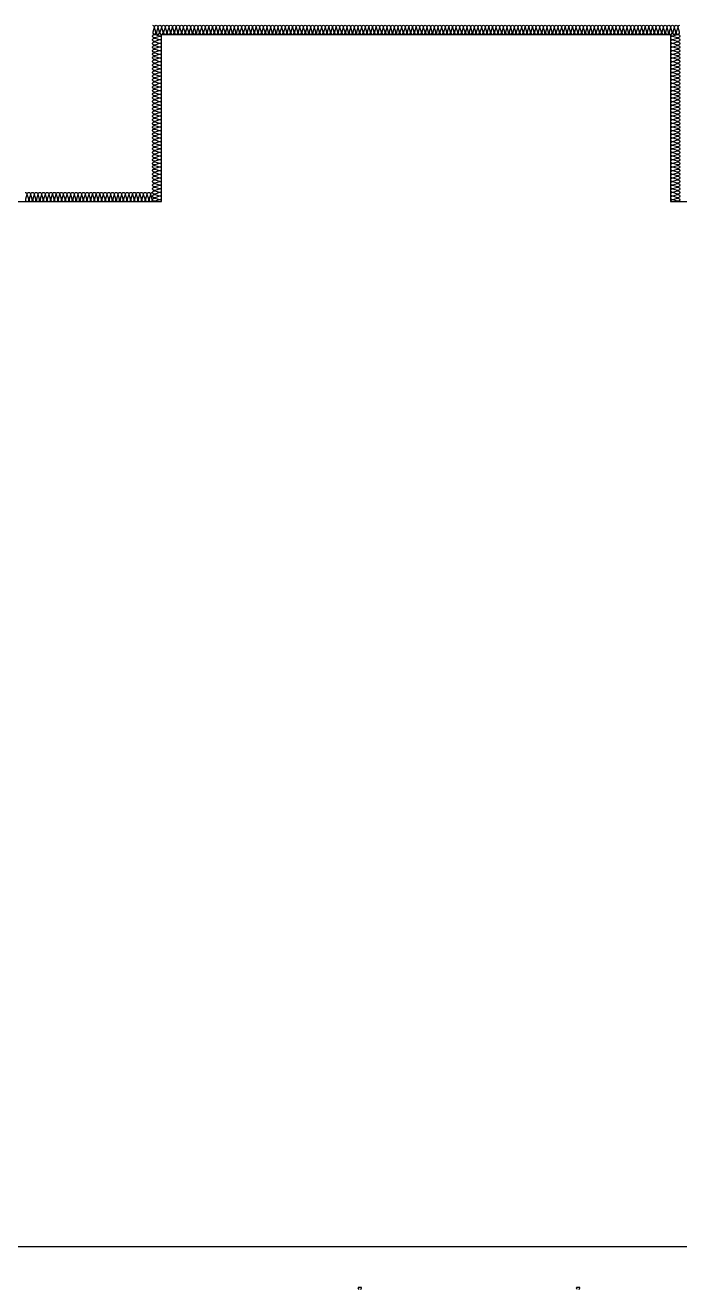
# Model space of a CAD drawing. Header units: millimetres. Extents: x 17311 to 801382, y -242618 to -104888.
# Drawn here: x 298711 to 302311, y -176457 to -169509 of the extents above; entities that cross this region are included whole.
import ezdxf

# ---------------------------------------------------------------- set-up
doc = ezdxf.new("R2010")
doc.units = ezdxf.units.MM
doc.header["$LTSCALE"] = 250
doc.linetypes.add('A2', pattern=[8, 2, -2, 2, -2])
for name, color, linetype in [('A-FIN', 6, 'Continuous'), ('C-1', 252, 'Continuous'), ('ISL', 251, 'Continuous')]:
    doc.layers.add(name, color=color, linetype=linetype)

msp = doc.modelspace()

# ---------------------------------------------------------------- linework, layer by layer
at = {"layer": 'A-FIN'}
msp.add_line((295060.7, -176229.5), (360660.7, -176229.5), dxfattribs=at)
at = {"layer": 'C-1', "linetype": 'A2'}
for p, q in [((300546.9, -176466.7), (300542.6, -176456.9)), ((300559.4, -176454.6), (300544.1, -176454.6)), ((300556.6, -176466.7), (300560.9, -176456.9)), ((301746.9, -176466.7), (301742.6, -176456.9)), ((301759.4, -176454.6), (301744.1, -176454.6)), ((301756.6, -176466.7), (301760.9, -176456.9))]:
    msp.add_line(p, q, dxfattribs=at)
for centre, start, end in [((300544.1, -176456.2), 90, 203.42869), ((300559.4, -176456.2), 336.57131, 90), ((301744.1, -176456.2), 90, 203.42869), ((301759.4, -176456.2), 336.57131, 90)]:
    msp.add_arc(centre, 1.62, start, end, dxfattribs=at)
at = {"layer": 'ISL'}
for points in [[(299410.7, -169509.5, -0.00027), (299410.7, -169509.5, -0.509267), (299419.5, -169521.6), (299411.8, -169547.4, 1.372593), (299429.5, -169547.4), (299421.8, -169521.6, -0.509267), (299430.7, -169509.5, -0.509267), (299439.5, -169521.6), (299431.8, -169547.4, 1.372593), (299449.5, -169547.4), (299441.8, -169521.6, -0.509267), (299450.7, -169509.5, -0.509267), (299459.5, -169521.6), (299451.8, -169547.4, 1.372593), (299469.5, -169547.4), (299461.8, -169521.6, -0.509267), (299470.7, -169509.5, -0.509267), (299479.5, -169521.6), (299471.8, -169547.4, 1.372593), (299489.5, -169547.4), (299481.8, -169521.6, -0.509267), (299490.7, -169509.5, -0.509267), (299499.5, -169521.6), (299491.8, -169547.4, 1.372593), (299509.5, -169547.4), (299501.8, -169521.6, -0.509267), (299510.7, -169509.5, -0.509267), (299519.5, -169521.6), (299511.8, -169547.4, 1.372593), (299529.5, -169547.4), (299521.8, -169521.6, -0.509267), (299530.7, -169509.5, -0.509267), (299539.5, -169521.6), (299531.8, -169547.4, 1.372593), (299549.5, -169547.4), (299541.8, -169521.6, -0.509267), (299550.7, -169509.5, -0.509267), (299559.5, -169521.6), (299551.8, -169547.4, 1.372593), (299569.5, -169547.4), (299561.8, -169521.6, -0.509267), (299570.7, -169509.5, -0.509267), (299579.5, -169521.6), (299571.8, -169547.4, 1.372593), (299589.5, -169547.4), (299581.8, -169521.6, -0.509267), (299590.7, -169509.5, -0.509267), (299599.5, -169521.6), (299591.8, -169547.4, 1.372593), (299609.5, -169547.4), (299601.8, -169521.6, -0.509267), (299610.7, -169509.5, -0.509267), (299619.5, -169521.6), (299611.8, -169547.4, 1.372593), (299629.5, -169547.4), (299621.8, -169521.6, -0.509267), (299630.7, -169509.5, -0.509267), (299639.5, -169521.6), (299631.8, -169547.4, 1.372593), (299649.5, -169547.4), (299641.8, -169521.6, -0.509267), (299650.7, -169509.5, -0.509267), (299659.5, -169521.6), (299651.8, -169547.4, 1.372593), (299669.5, -169547.4), (299661.8, -169521.6, -0.509267), (299670.7, -169509.5, -0.509267), (299679.5, -169521.6), (299671.8, -169547.4, 1.372593), (299689.5, -169547.4), (299681.8, -169521.6, -0.509267), (299690.7, -169509.5, -0.509267), (299699.5, -169521.6), (299691.8, -169547.4, 1.372593), (299709.5, -169547.4), (299701.8, -169521.6, -0.509267), (299710.7, -169509.5, -0.509267), (299719.5, -169521.6), (299711.8, -169547.4, 1.372593), (299729.5, -169547.4), (299721.8, -169521.6, -0.509267), (299730.7, -169509.5, -0.509267), (299739.5, -169521.6), (299731.8, -169547.4, 1.372593), (299749.5, -169547.4), (299741.8, -169521.6, -0.509267), (299750.7, -169509.5, -0.509267), (299759.5, -169521.6), (299751.8, -169547.4, 1.372593), (299769.5, -169547.4), (299761.8, -169521.6, -0.509267), (299770.7, -169509.5, -0.509267), (299779.5, -169521.6), (299771.8, -169547.4, 1.372593), (299789.5, -169547.4), (299781.8, -169521.6, -0.509267), (299790.7, -169509.5, -0.509267), (299799.5, -169521.6), (299791.8, -169547.4, 1.372593), (299809.5, -169547.4), (299801.8, -169521.6, -0.509267), (299810.7, -169509.5, -0.509267), (299819.5, -169521.6), (299811.8, -169547.4, 1.372593), (299829.5, -169547.4), (299821.8, -169521.6, -0.509267), (299830.7, -169509.5, -0.509267), (299839.5, -169521.6), (299831.8, -169547.4, 1.372593), (299849.5, -169547.4), (299841.8, -169521.6, -0.509267), (299850.7, -169509.5, -0.509267), (299859.5, -169521.6), (299851.8, -169547.4, 1.372593), (299869.5, -169547.4), (299861.8, -169521.6, -0.509267), (299870.7, -169509.5, -0.509267), (299879.5, -169521.6), (299871.8, -169547.4, 1.372593), (299889.5, -169547.4), (299881.8, -169521.6, -0.509267), (299890.7, -169509.5, -0.509267), (299899.5, -169521.6), (299891.8, -169547.4, 1.372593), (299909.5, -169547.4), (299901.8, -169521.6, -0.509267), (299910.7, -169509.5, -0.509267), (299919.5, -169521.6), (299911.8, -169547.4, 1.372593), (299929.5, -169547.4), (299921.8, -169521.6, -0.509267), (299930.7, -169509.5, -0.509267), (299939.5, -169521.6), (299931.8, -169547.4, 1.372593), (299949.5, -169547.4), (299941.8, -169521.6, -0.509267), (299950.7, -169509.5, -0.509267), (299959.5, -169521.6), (299951.8, -169547.4, 1.372593), (299969.5, -169547.4), (299961.8, -169521.6, -0.509267), (299970.7, -169509.5, -0.509267), (299979.5, -169521.6), (299971.8, -169547.4, 1.372593), (299989.5, -169547.4), (299981.8, -169521.6, -0.509267), (299990.7, -169509.5, -0.509267), (299999.5, -169521.6), (299991.8, -169547.4, 1.372593), (300009.5, -169547.4), (300001.8, -169521.6, -0.509267), (300010.7, -169509.5, -0.509267), (300019.5, -169521.6), (300011.8, -169547.4, 1.372593), (300029.5, -169547.4), (300021.8, -169521.6, -0.509267), (300030.7, -169509.5, -0.509267), (300039.5, -169521.6), (300031.8, -169547.4, 1.372593), (300049.5, -169547.4), (300041.8, -169521.6, -0.509267), (300050.7, -169509.5, -0.509267), (300059.5, -169521.6), (300051.8, -169547.4, 1.372593), (300069.5, -169547.4), (300061.8, -169521.6, -0.509267), (300070.7, -169509.5, -0.509267), (300079.5, -169521.6), (300071.8, -169547.4, 1.372593), (300089.5, -169547.4), (300081.8, -169521.6, -0.509267), (300090.7, -169509.5, -0.509267), (300099.5, -169521.6), (300091.8, -169547.4, 1.372593), (300109.5, -169547.4), (300101.8, -169521.6, -0.509267), (300110.7, -169509.5, -0.509267), (300119.5, -169521.6), (300111.8, -169547.4, 1.372593), (300129.5, -169547.4), (300121.8, -169521.6, -0.509267), (300130.7, -169509.5, -0.509267), (300139.5, -169521.6), (300131.8, -169547.4, 1.372593), (300149.5, -169547.4), (300141.8, -169521.6, -0.509267), (300150.7, -169509.5, -0.509267), (300159.5, -169521.6), (300151.8, -169547.4, 1.372593), (300169.5, -169547.4), (300161.8, -169521.6, -0.509267), (300170.7, -169509.5, -0.509267), (300179.5, -169521.6), (300171.8, -169547.4, 1.372593), (300189.5, -169547.4), (300181.8, -169521.6, -0.509267), (300190.7, -169509.5, -0.509267), (300199.5, -169521.6), (300191.8, -169547.4, 1.372593), (300209.5, -169547.4), (300201.8, -169521.6, -0.509267), (300210.7, -169509.5, -0.509267), (300219.5, -169521.6), (300211.8, -169547.4, 1.372593), (300229.5, -169547.4), (300221.8, -169521.6, -0.509267), (300230.7, -169509.5, -0.509267), (300239.5, -169521.6), (300231.8, -169547.4, 1.372593), (300249.5, -169547.4), (300241.8, -169521.6, -0.509267), (300250.7, -169509.5, -0.509267), (300259.5, -169521.6), (300251.8, -169547.4, 1.372593), (300269.5, -169547.4), (300261.8, -169521.6, -0.509267), (300270.7, -169509.5, -0.509267), (300279.5, -169521.6), (300271.8, -169547.4, 1.372593), (300289.5, -169547.4), (300281.8, -169521.6, -0.509267), (300290.7, -169509.5, -0.509267), (300299.5, -169521.6), (300291.8, -169547.4, 1.372593), (300309.5, -169547.4), (300301.8, -169521.6, -0.509267), (300310.7, -169509.5, -0.509267), (300319.5, -169521.6), (300311.8, -169547.4, 1.372593), (300329.5, -169547.4), (300321.8, -169521.6, -0.509267), (300330.7, -169509.5, -0.509267), (300339.5, -169521.6), (300331.8, -169547.4, 1.372593), (300349.5, -169547.4), (300341.8, -169521.6, -0.509267), (300350.7, -169509.5, -0.509267), (300359.5, -169521.6), (300351.8, -169547.4, 1.372593), (300369.5, -169547.4), (300361.8, -169521.6, -0.509267), (300370.7, -169509.5, -0.509267), (300379.5, -169521.6), (300371.8, -169547.4, 1.372593), (300389.5, -169547.4), (300381.8, -169521.6, -0.509267), (300390.7, -169509.5, -0.509267), (300399.5, -169521.6), (300391.8, -169547.4, 1.372593), (300409.5, -169547.4), (300401.8, -169521.6, -0.509267), (300410.7, -169509.5, -0.509267), (300419.5, -169521.6), (300411.8, -169547.4, 1.372593), (300429.5, -169547.4), (300421.8, -169521.6, -0.509267), (300430.7, -169509.5, -0.509267), (300439.5, -169521.6), (300431.8, -169547.4, 1.372593), (300449.5, -169547.4), (300441.8, -169521.6, -0.509267), (300450.7, -169509.5, -0.509267), (300459.5, -169521.6), (300451.8, -169547.4, 1.372593), (300469.5, -169547.4), (300461.8, -169521.6, -0.509267), (300470.7, -169509.5, -0.509267), (300479.5, -169521.6), (300471.8, -169547.4, 1.372593), (300489.5, -169547.4), (300481.8, -169521.6, -0.509267), (300490.7, -169509.5, -0.509267), (300499.5, -169521.6), (300491.8, -169547.4, 1.372593), (300509.5, -169547.4), (300501.8, -169521.6, -0.509267), (300510.7, -169509.5, -0.509267), (300519.5, -169521.6), (300511.8, -169547.4, 1.372593), (300529.5, -169547.4), (300521.8, -169521.6, -0.509267), (300530.7, -169509.5, -0.509267), (300539.5, -169521.6), (300531.8, -169547.4, 1.372593), (300549.5, -169547.4), (300541.8, -169521.6, -0.509267), (300550.7, -169509.5, -0.509267), (300559.5, -169521.6), (300551.8, -169547.4, 1.372593), (300569.5, -169547.4), (300561.8, -169521.6, -0.509267), (300570.7, -169509.5, -0.509267), (300579.5, -169521.6), (300571.8, -169547.4, 1.372593), (300589.5, -169547.4), (300581.8, -169521.6, -0.509267), (300590.7, -169509.5, -0.509267), (300599.5, -169521.6), (300591.8, -169547.4, 1.372593), (300609.5, -169547.4), (300601.8, -169521.6, -0.509267), (300610.7, -169509.5, -0.509267), (300619.5, -169521.6), (300611.8, -169547.4, 1.372593), (300629.5, -169547.4), (300621.8, -169521.6, -0.509267), (300630.7, -169509.5, -0.509267), (300639.5, -169521.6), (300631.8, -169547.4, 1.372593), (300649.5, -169547.4), (300641.8, -169521.6, -0.509267), (300650.7, -169509.5, -0.509267), (300659.5, -169521.6), (300651.8, -169547.4, 1.372593), (300669.5, -169547.4), (300661.8, -169521.6, -0.509267), (300670.7, -169509.5, -0.509267), (300679.5, -169521.6), (300671.8, -169547.4, 1.372593), (300689.5, -169547.4), (300681.8, -169521.6, -0.509267), (300690.7, -169509.5, -0.509267), (300699.5, -169521.6), (300691.8, -169547.4, 1.372593), (300709.5, -169547.4), (300701.8, -169521.6, -0.509267), (300710.7, -169509.5, -0.509267), (300719.5, -169521.6), (300711.8, -169547.4, 1.372593), (300729.5, -169547.4), (300721.8, -169521.6, -0.509267), (300730.7, -169509.5, -0.509267), (300739.5, -169521.6), (300731.8, -169547.4, 1.372593), (300749.5, -169547.4), (300741.8, -169521.6, -0.509267), (300750.7, -169509.5, -0.509267), (300759.5, -169521.6), (300751.8, -169547.4, 1.372593), (300769.5, -169547.4), (300761.8, -169521.6, -0.509267), (300770.7, -169509.5, -0.509267), (300779.5, -169521.6), (300771.8, -169547.4, 1.372593), (300789.5, -169547.4), (300781.8, -169521.6, -0.509267), (300790.7, -169509.5, -0.509267), (300799.5, -169521.6), (300791.8, -169547.4, 1.372593), (300809.5, -169547.4), (300801.8, -169521.6, -0.509267), (300810.7, -169509.5, -0.509267), (300819.5, -169521.6), (300811.8, -169547.4, 1.372593), (300829.5, -169547.4), (300821.8, -169521.6, -0.509267), (300830.7, -169509.5, -0.509267), (300839.5, -169521.6), (300831.8, -169547.4, 1.372593), (300849.5, -169547.4), (300841.8, -169521.6, -0.509267), (300850.7, -169509.5, -0.509267), (300859.5, -169521.6), (300851.8, -169547.4, 1.372593), (300869.5, -169547.4), (300861.8, -169521.6, -0.509267), (300870.7, -169509.5, -0.509267), (300879.5, -169521.6), (300871.8, -169547.4, 1.372593), (300889.5, -169547.4), (300881.8, -169521.6, -0.509267), (300890.7, -169509.5, -0.509267), (300899.5, -169521.6), (300891.8, -169547.4, 1.372593), (300909.5, -169547.4), (300901.8, -169521.6, -0.509267), (300910.7, -169509.5, -0.509267), (300919.5, -169521.6), (300911.8, -169547.4, 1.372593), (300929.5, -169547.4), (300921.8, -169521.6, -0.509267), (300930.7, -169509.5, -0.509267), (300939.5, -169521.6), (300931.8, -169547.4, 1.372593), (300949.5, -169547.4), (300941.8, -169521.6, -0.509267), (300950.7, -169509.5, -0.509267), (300959.5, -169521.6), (300951.8, -169547.4, 1.372593), (300969.5, -169547.4), (300961.8, -169521.6, -0.509267), (300970.7, -169509.5, -0.509267), (300979.5, -169521.6), (300971.8, -169547.4, 1.372593), (300989.5, -169547.4), (300981.8, -169521.6, -0.509267), (300990.7, -169509.5, -0.509267), (300999.5, -169521.6), (300991.8, -169547.4, 1.372593), (301009.5, -169547.4), (301001.8, -169521.6, -0.509267), (301010.7, -169509.5, -0.509267), (301019.5, -169521.6), (301011.8, -169547.4, 1.372593), (301029.5, -169547.4), (301021.8, -169521.6, -0.509267), (301030.7, -169509.5, -0.509267), (301039.5, -169521.6), (301031.8, -169547.4, 1.372593), (301049.5, -169547.4), (301041.8, -169521.6, -0.509267), (301050.7, -169509.5, -0.509267), (301059.5, -169521.6), (301051.8, -169547.4, 1.372593), (301069.5, -169547.4), (301061.8, -169521.6, -0.509267), (301070.7, -169509.5, -0.509267), (301079.5, -169521.6), (301071.8, -169547.4, 1.372593), (301089.5, -169547.4), (301081.8, -169521.6, -0.509267), (301090.7, -169509.5, -0.509267), (301099.5, -169521.6), (301091.8, -169547.4, 1.372593), (301109.5, -169547.4), (301101.8, -169521.6, -0.509267), (301110.7, -169509.5, -0.509267), (301119.5, -169521.6), (301111.8, -169547.4, 1.372593), (301129.5, -169547.4), (301121.8, -169521.6, -0.509267), (301130.7, -169509.5, -0.509267), (301139.5, -169521.6), (301131.8, -169547.4, 1.372593), (301149.5, -169547.4), (301141.8, -169521.6, -0.509267), (301150.7, -169509.5, -0.509267), (301159.5, -169521.6), (301151.8, -169547.4, 1.372593), (301169.5, -169547.4), (301161.8, -169521.6, -0.509267), (301170.7, -169509.5, -0.509267), (301179.5, -169521.6), (301171.8, -169547.4, 1.372593), (301189.5, -169547.4), (301181.8, -169521.6, -0.509267), (301190.7, -169509.5, -0.509267), (301199.5, -169521.6), (301191.8, -169547.4, 1.372593), (301209.5, -169547.4), (301201.8, -169521.6, -0.509267), (301210.7, -169509.5, -0.509267), (301219.5, -169521.6), (301211.8, -169547.4, 1.372593), (301229.5, -169547.4), (301221.8, -169521.6, -0.509267), (301230.7, -169509.5, -0.509267), (301239.5, -169521.6), (301231.8, -169547.4, 1.372593), (301249.5, -169547.4), (301241.8, -169521.6, -0.509267), (301250.7, -169509.5, -0.509267), (301259.5, -169521.6), (301251.8, -169547.4, 1.372593), (301269.5, -169547.4), (301261.8, -169521.6, -0.509267), (301270.7, -169509.5, -0.509267), (301279.5, -169521.6), (301271.8, -169547.4, 1.372593), (301289.5, -169547.4), (301281.8, -169521.6, -0.509267), (301290.7, -169509.5, -0.509267), (301299.5, -169521.6), (301291.8, -169547.4, 1.372593), (301309.5, -169547.4), (301301.8, -169521.6, -0.509267), (301310.7, -169509.5, -0.509267), (301319.5, -169521.6), (301311.8, -169547.4, 1.372593), (301329.5, -169547.4), (301321.8, -169521.6, -0.509267), (301330.7, -169509.5, -0.509267), (301339.5, -169521.6), (301331.8, -169547.4, 1.372593), (301349.5, -169547.4), (301341.8, -169521.6, -0.509267), (301350.7, -169509.5, -0.509267), (301359.5, -169521.6), (301351.8, -169547.4, 1.372593), (301369.5, -169547.4), (301361.8, -169521.6, -0.509267), (301370.7, -169509.5, -0.509267), (301379.5, -169521.6), (301371.8, -169547.4, 1.372593), (301389.5, -169547.4), (301381.8, -169521.6, -0.509267), (301390.7, -169509.5, -0.509267), (301399.5, -169521.6), (301391.8, -169547.4, 1.372593), (301409.5, -169547.4), (301401.8, -169521.6, -0.509267), (301410.7, -169509.5, -0.509267), (301419.5, -169521.6), (301411.8, -169547.4, 1.372593), (301429.5, -169547.4), (301421.8, -169521.6, -0.509267), (301430.7, -169509.5, -0.509267), (301439.5, -169521.6), (301431.8, -169547.4, 1.372593), (301449.5, -169547.4), (301441.8, -169521.6, -0.509267), (301450.7, -169509.5, -0.509267), (301459.5, -169521.6), (301451.8, -169547.4, 1.372593), (301469.5, -169547.4), (301461.8, -169521.6, -0.509267), (301470.7, -169509.5, -0.509267), (301479.5, -169521.6), (301471.8, -169547.4, 1.372593), (301489.5, -169547.4), (301481.8, -169521.6, -0.509267), (301490.7, -169509.5, -0.509267), (301499.5, -169521.6), (301491.8, -169547.4, 1.372593), (301509.5, -169547.4), (301501.8, -169521.6, -0.509267), (301510.7, -169509.5, -0.509267), (301519.5, -169521.6), (301511.8, -169547.4, 1.372593), (301529.5, -169547.4), (301521.8, -169521.6, -0.509267), (301530.7, -169509.5, -0.509267), (301539.5, -169521.6), (301531.8, -169547.4, 1.372593), (301549.5, -169547.4), (301541.8, -169521.6, -0.509267), (301550.7, -169509.5, -0.509267), (301559.5, -169521.6), (301551.8, -169547.4, 1.372593), (301569.5, -169547.4), (301561.8, -169521.6, -0.509267), (301570.7, -169509.5, -0.509267), (301579.5, -169521.6), (301571.8, -169547.4, 1.372593), (301589.5, -169547.4), (301581.8, -169521.6, -0.509267), (301590.7, -169509.5, -0.509267), (301599.5, -169521.6), (301591.8, -169547.4, 1.372593), (301609.5, -169547.4), (301601.8, -169521.6, -0.509267), (301610.7, -169509.5, -0.509267), (301619.5, -169521.6), (301611.8, -169547.4, 1.372593), (301629.5, -169547.4), (301621.8, -169521.6, -0.509267), (301630.7, -169509.5, -0.509267), (301639.5, -169521.6), (301631.8, -169547.4, 1.372593), (301649.5, -169547.4), (301641.8, -169521.6, -0.509267), (301650.7, -169509.5, -0.509267), (301659.5, -169521.6), (301651.8, -169547.4, 1.372593), (301669.5, -169547.4), (301661.8, -169521.6, -0.509267), (301670.7, -169509.5, -0.509267), (301679.5, -169521.6), (301671.8, -169547.4, 1.372593), (301689.5, -169547.4), (301681.8, -169521.6, -0.509267), (301690.7, -169509.5, -0.509267), (301699.5, -169521.6), (301691.8, -169547.4, 1.372593), (301709.5, -169547.4), (301701.8, -169521.6, -0.509267), (301710.7, -169509.5, -0.509267), (301719.5, -169521.6), (301711.8, -169547.4, 1.372593), (301729.5, -169547.4), (301721.8, -169521.6, -0.509267), (301730.7, -169509.5, -0.509267), (301739.5, -169521.6), (301731.8, -169547.4, 1.372593), (301749.5, -169547.4), (301741.8, -169521.6, -0.509267), (301750.7, -169509.5, -0.509267), (301759.5, -169521.6), (301751.8, -169547.4, 1.372593), (301769.5, -169547.4), (301761.8, -169521.6, -0.509267), (301770.7, -169509.5, -0.509267), (301779.5, -169521.6), (301771.8, -169547.4, 1.372593), (301789.5, -169547.4), (301781.8, -169521.6, -0.509267), (301790.7, -169509.5, -0.509267), (301799.5, -169521.6), (301791.8, -169547.4, 1.372593), (301809.5, -169547.4), (301801.8, -169521.6, -0.509267), (301810.7, -169509.5, -0.509267), (301819.5, -169521.6), (301811.8, -169547.4, 1.372593), (301829.5, -169547.4), (301821.8, -169521.6, -0.509267), (301830.7, -169509.5, -0.509267), (301839.5, -169521.6), (301831.8, -169547.4, 1.372593), (301849.5, -169547.4), (301841.8, -169521.6, -0.509267), (301850.7, -169509.5, -0.509267), (301859.5, -169521.6), (301851.8, -169547.4, 1.372593), (301869.5, -169547.4), (301861.8, -169521.6, -0.509267), (301870.7, -169509.5, -0.509267), (301879.5, -169521.6), (301871.8, -169547.4, 1.372593), (301889.5, -169547.4), (301881.8, -169521.6, -0.509267), (301890.7, -169509.5, -0.509267), (301899.5, -169521.6), (301891.8, -169547.4, 1.372593), (301909.5, -169547.4), (301901.8, -169521.6, -0.509267), (301910.7, -169509.5, -0.509267), (301919.5, -169521.6), (301911.8, -169547.4, 1.372593), (301929.5, -169547.4), (301921.8, -169521.6, -0.509267), (301930.7, -169509.5, -0.509267), (301939.5, -169521.6), (301931.8, -169547.4, 1.372593), (301949.5, -169547.4), (301941.8, -169521.6, -0.509267), (301950.7, -169509.5, -0.509267), (301959.5, -169521.6), (301951.8, -169547.4, 1.372593), (301969.5, -169547.4), (301961.8, -169521.6, -0.509267), (301970.7, -169509.5, -0.509267), (301979.5, -169521.6), (301971.8, -169547.4, 1.372593), (301989.5, -169547.4), (301981.8, -169521.6, -0.509267), (301990.7, -169509.5, -0.509267), (301999.5, -169521.6), (301991.8, -169547.4, 1.372593), (302009.5, -169547.4), (302001.8, -169521.6, -0.509267), (302010.7, -169509.5, -0.509267), (302019.5, -169521.6), (302011.8, -169547.4, 1.372593), (302029.5, -169547.4), (302021.8, -169521.6, -0.509267), (302030.7, -169509.5, -0.509267), (302039.5, -169521.6), (302031.8, -169547.4, 1.372593), (302049.5, -169547.4), (302041.8, -169521.6, -0.509267), (302050.7, -169509.5, -0.509267), (302059.5, -169521.6), (302051.8, -169547.4, 1.372593), (302069.5, -169547.4), (302061.8, -169521.6, -0.509267), (302070.7, -169509.5, -0.509267), (302079.5, -169521.6), (302071.8, -169547.4, 1.372593), (302089.5, -169547.4), (302081.8, -169521.6, -0.509267), (302090.7, -169509.5, -0.509267), (302099.5, -169521.6), (302091.8, -169547.4, 1.372593), (302109.5, -169547.4), (302101.8, -169521.6, -0.509267), (302110.7, -169509.5, -0.509267), (302119.5, -169521.6), (302111.8, -169547.4, 1.372593), (302129.5, -169547.4), (302121.8, -169521.6, -0.509267), (302130.7, -169509.5, -0.509267), (302139.5, -169521.6), (302131.8, -169547.4, 1.372593), (302149.5, -169547.4), (302141.8, -169521.6, -0.509267), (302150.7, -169509.5, -0.509267), (302159.5, -169521.6), (302151.8, -169547.4, 1.372593), (302169.5, -169547.4), (302161.8, -169521.6, -0.509267), (302170.7, -169509.5, -0.509267), (302179.5, -169521.6), (302171.8, -169547.4, 1.372593), (302189.5, -169547.4), (302181.8, -169521.6, -0.509267), (302190.7, -169509.5, -0.509267), (302199.5, -169521.6), (302191.8, -169547.4, 1.372593), (302209.5, -169547.4), (302201.8, -169521.6, -0.509267), (302210.7, -169509.5, -0.509267), (302219.5, -169521.6), (302211.8, -169547.4, 1.372593), (302229.5, -169547.4), (302221.8, -169521.6, -0.509267), (302230.7, -169509.5, -0.509267), (302239.5, -169521.6), (302231.8, -169547.4, 1.372593), (302249.5, -169547.4), (302241.8, -169521.6, -0.509267), (302250.7, -169509.5, -0.509267), (302259.5, -169521.6), (302251.8, -169547.4, 1.372593), (302269.5, -169547.4), (302261.8, -169521.6, -0.509267), (302270.7, -169509.5, -0.509267), (302279.5, -169521.6), (302271.8, -169547.4, 1.372593), (302289.5, -169547.4), (302281.8, -169521.6, -0.509267), (302290.7, -169509.5, -0.509267), (302299.5, -169521.6), (302291.8, -169547.4, 1.372593), (302309.5, -169547.4), (302301.8, -169521.6, -0.508927), (302310.7, -169509.5, -0.508927)], [(299460.7, -170479.5, 0.509267), (299448.5, -170470.6), (299422.8, -170478.3, -1.372593), (299422.8, -170460.6), (299448.5, -170468.3, 0.509267), (299460.7, -170459.5, 0.509267), (299448.5, -170450.6), (299422.8, -170458.3, -1.372593), (299422.8, -170440.6), (299448.5, -170448.3, 0.509267), (299460.7, -170439.5, 0.509267), (299448.5, -170430.6), (299422.8, -170438.3, -1.372593), (299422.8, -170420.6), (299448.5, -170428.3, 0.509267), (299460.7, -170419.5, 0.509267), (299448.5, -170410.6), (299422.8, -170418.3, -1.372593), (299422.8, -170400.6), (299448.5, -170408.3, 0.509267), (299460.7, -170399.5, 0.509267), (299448.5, -170390.6), (299422.8, -170398.3, -1.372593), (299422.8, -170380.6), (299448.5, -170388.3, 0.509267), (299460.7, -170379.5, 0.509267), (299448.5, -170370.6), (299422.8, -170378.3, -1.372593), (299422.8, -170360.6), (299448.5, -170368.3, 0.509267), (299460.7, -170359.5, 0.509267), (299448.5, -170350.6), (299422.8, -170358.3, -1.372593), (299422.8, -170340.6), (299448.5, -170348.3, 0.509267), (299460.7, -170339.5, 0.509267), (299448.5, -170330.6), (299422.8, -170338.3, -1.372593), (299422.8, -170320.6), (299448.5, -170328.3, 0.509267), (299460.7, -170319.5, 0.509267), (299448.5, -170310.6), (299422.8, -170318.3, -1.372593), (299422.8, -170300.6), (299448.5, -170308.3, 0.509267), (299460.7, -170299.5, 0.509267), (299448.5, -170290.6), (299422.8, -170298.3, -1.372593), (299422.8, -170280.6), (299448.5, -170288.3, 0.509267), (299460.7, -170279.5, 0.509267), (299448.5, -170270.6), (299422.8, -170278.3, -1.372593), (299422.8, -170260.6), (299448.5, -170268.3, 0.509267), (299460.7, -170259.5, 0.509267), (299448.5, -170250.6), (299422.8, -170258.3, -1.372593), (299422.8, -170240.6), (299448.5, -170248.3, 0.509267), (299460.7, -170239.5, 0.509267), (299448.5, -170230.6), (299422.8, -170238.3, -1.372593), (299422.8, -170220.6), (299448.5, -170228.3, 0.509267), (299460.7, -170219.5, 0.509267), (299448.5, -170210.6), (299422.8, -170218.3, -1.372593), (299422.8, -170200.6), (299448.5, -170208.3, 0.509267), (299460.7, -170199.5, 0.509267), (299448.5, -170190.6), (299422.8, -170198.3, -1.372593), (299422.8, -170180.6), (299448.5, -170188.3, 0.509267), (299460.7, -170179.5, 0.509267), (299448.5, -170170.6), (299422.8, -170178.3, -1.372593), (299422.8, -170160.6), (299448.5, -170168.3, 0.509267), (299460.7, -170159.5, 0.509267), (299448.5, -170150.6), (299422.8, -170158.3, -1.372593), (299422.8, -170140.6), (299448.5, -170148.3, 0.509267), (299460.7, -170139.5, 0.509267), (299448.5, -170130.6), (299422.8, -170138.3, -1.372593), (299422.8, -170120.6), (299448.5, -170128.3, 0.509267), (299460.7, -170119.5, 0.509267), (299448.5, -170110.6), (299422.8, -170118.3, -1.372593), (299422.8, -170100.6), (299448.5, -170108.3, 0.509267), (299460.7, -170099.5, 0.509267), (299448.5, -170090.6), (299422.8, -170098.3, -1.372593), (299422.8, -170080.6), (299448.5, -170088.3, 0.509267), (299460.7, -170079.5, 0.509267), (299448.5, -170070.6), (299422.8, -170078.3, -1.372593), (299422.8, -170060.6), (299448.5, -170068.3, 0.509267), (299460.7, -170059.5, 0.509267), (299448.5, -170050.6), (299422.8, -170058.3, -1.372593), (299422.8, -170040.6), (299448.5, -170048.3, 0.509267), (299460.7, -170039.5, 0.509267), (299448.5, -170030.6), (299422.8, -170038.3, -1.372593), (299422.8, -170020.6), (299448.5, -170028.3, 0.509267), (299460.7, -170019.5, 0.509267), (299448.5, -170010.6), (299422.8, -170018.3, -1.372593), (299422.8, -170000.6), (299448.5, -170008.3, 0.509267), (299460.7, -169999.5, 0.509267), (299448.5, -169990.6), (299422.8, -169998.3, -1.372593), (299422.8, -169980.6), (299448.5, -169988.3, 0.509267), (299460.7, -169979.5, 0.509267), (299448.5, -169970.6), (299422.8, -169978.3, -1.372593), (299422.8, -169960.6), (299448.5, -169968.3, 0.509267), (299460.7, -169959.5, 0.509267), (299448.5, -169950.6), (299422.8, -169958.3, -1.372593), (299422.8, -169940.6), (299448.5, -169948.3, 0.509267), (299460.7, -169939.5, 0.509267), (299448.5, -169930.6), (299422.8, -169938.3, -1.372593), (299422.8, -169920.6), (299448.5, -169928.3, 0.509267), (299460.7, -169919.5, 0.509267), (299448.5, -169910.6), (299422.8, -169918.3, -1.372593), (299422.8, -169900.6), (299448.5, -169908.3, 0.509267), (299460.7, -169899.5, 0.509267), (299448.5, -169890.6), (299422.8, -169898.3, -1.372593), (299422.8, -169880.6), (299448.5, -169888.3, 0.509267), (299460.7, -169879.5, 0.509267), (299448.5, -169870.6), (299422.8, -169878.3, -1.372593), (299422.8, -169860.6), (299448.5, -169868.3, 0.509267), (299460.7, -169859.5, 0.509267), (299448.5, -169850.6), (299422.8, -169858.3, -1.372593), (299422.8, -169840.6), (299448.5, -169848.3, 0.509267), (299460.7, -169839.5, 0.509267), (299448.5, -169830.6), (299422.8, -169838.3, -1.372593), (299422.8, -169820.6), (299448.5, -169828.3, 0.509267), (299460.7, -169819.5, 0.509267), (299448.5, -169810.6), (299422.8, -169818.3, -1.372593), (299422.8, -169800.6), (299448.5, -169808.3, 0.509267), (299460.7, -169799.5, 0.509267), (299448.5, -169790.6), (299422.8, -169798.3, -1.372593), (299422.8, -169780.6), (299448.5, -169788.3, 0.509267), (299460.7, -169779.5, 0.509267), (299448.5, -169770.6), (299422.8, -169778.3, -1.372593), (299422.8, -169760.6), (299448.5, -169768.3, 0.509267), (299460.7, -169759.5, 0.509267), (299448.5, -169750.6), (299422.8, -169758.3, -1.372593), (299422.8, -169740.6), (299448.5, -169748.3, 0.509267), (299460.7, -169739.5, 0.509267), (299448.5, -169730.6), (299422.8, -169738.3, -1.372593), (299422.8, -169720.6), (299448.5, -169728.3, 0.509267), (299460.7, -169719.5, 0.509267), (299448.5, -169710.6), (299422.8, -169718.3, -1.372593), (299422.8, -169700.6), (299448.5, -169708.3, 0.509267), (299460.7, -169699.5, 0.509267), (299448.5, -169690.6), (299422.8, -169698.3, -1.372593), (299422.8, -169680.6), (299448.5, -169688.3, 0.509267), (299460.7, -169679.5, 0.509267), (299448.5, -169670.6), (299422.8, -169678.3, -1.372593), (299422.8, -169660.6), (299448.5, -169668.3, 0.509267), (299460.7, -169659.5, 0.509267), (299448.5, -169650.6), (299422.8, -169658.3, -1.372593), (299422.8, -169640.6), (299448.5, -169648.3, 0.509267), (299460.7, -169639.5, 0.509267), (299448.5, -169630.6), (299422.8, -169638.3, -1.372593), (299422.8, -169620.6), (299448.5, -169628.3, 0.509267), (299460.7, -169619.5, 0.509267), (299448.5, -169610.6), (299422.8, -169618.3, -1.372593), (299422.8, -169600.6), (299448.5, -169608.3, 0.509267), (299460.7, -169599.5, 0.509267), (299448.5, -169590.6), (299422.8, -169598.3, -1.372593), (299422.8, -169580.6), (299448.5, -169588.3, 0.509267), (299460.7, -169579.5, 0.509267), (299448.5, -169570.6), (299422.8, -169578.3, -1.372593), (299422.8, -169560.6), (299448.5, -169568.3, 0.509267), (299460.7, -169559.5)], [(302260.7, -169559.5, 0.509267), (302272.8, -169568.3), (302298.5, -169560.7, -1.372593), (302298.5, -169578.3), (302272.8, -169570.7, 0.509267), (302260.7, -169579.5, 0.509267), (302272.8, -169588.3), (302298.5, -169580.7, -1.372593), (302298.5, -169598.3), (302272.8, -169590.7, 0.509267), (302260.7, -169599.5, 0.509267), (302272.8, -169608.3), (302298.5, -169600.7, -1.372593), (302298.5, -169618.3), (302272.8, -169610.7, 0.509267), (302260.7, -169619.5, 0.509267), (302272.8, -169628.3), (302298.5, -169620.7, -1.372593), (302298.5, -169638.3), (302272.8, -169630.7, 0.509267), (302260.7, -169639.5, 0.509267), (302272.8, -169648.3), (302298.5, -169640.7, -1.372593), (302298.5, -169658.3), (302272.8, -169650.7, 0.509267), (302260.7, -169659.5, 0.509267), (302272.8, -169668.3), (302298.5, -169660.7, -1.372593), (302298.5, -169678.3), (302272.8, -169670.7, 0.509267), (302260.7, -169679.5, 0.509267), (302272.8, -169688.3), (302298.5, -169680.7, -1.372593), (302298.5, -169698.3), (302272.8, -169690.7, 0.509267), (302260.7, -169699.5, 0.509267), (302272.8, -169708.3), (302298.5, -169700.7, -1.372593), (302298.5, -169718.3), (302272.8, -169710.7, 0.509267), (302260.7, -169719.5, 0.509267), (302272.8, -169728.3), (302298.5, -169720.7, -1.372593), (302298.5, -169738.3), (302272.8, -169730.7, 0.509267), (302260.7, -169739.5, 0.509267), (302272.8, -169748.3), (302298.5, -169740.7, -1.372593), (302298.5, -169758.3), (302272.8, -169750.7, 0.509267), (302260.7, -169759.5, 0.509267), (302272.8, -169768.3), (302298.5, -169760.7, -1.372593), (302298.5, -169778.3), (302272.8, -169770.7, 0.509267), (302260.7, -169779.5, 0.509267), (302272.8, -169788.3), (302298.5, -169780.7, -1.372593), (302298.5, -169798.3), (302272.8, -169790.7, 0.509267), (302260.7, -169799.5, 0.509267), (302272.8, -169808.3), (302298.5, -169800.7, -1.372593), (302298.5, -169818.3), (302272.8, -169810.7, 0.509267), (302260.7, -169819.5, 0.509267), (302272.8, -169828.3), (302298.5, -169820.7, -1.372593), (302298.5, -169838.3), (302272.8, -169830.7, 0.509267), (302260.7, -169839.5, 0.509267), (302272.8, -169848.3), (302298.5, -169840.7, -1.372593), (302298.5, -169858.3), (302272.8, -169850.7, 0.509267), (302260.7, -169859.5, 0.509267), (302272.8, -169868.3), (302298.5, -169860.7, -1.372593), (302298.5, -169878.3), (302272.8, -169870.7, 0.509267), (302260.7, -169879.5, 0.509267), (302272.8, -169888.3), (302298.5, -169880.7, -1.372593), (302298.5, -169898.3), (302272.8, -169890.7, 0.509267), (302260.7, -169899.5, 0.509267), (302272.8, -169908.3), (302298.5, -169900.7, -1.372593), (302298.5, -169918.3), (302272.8, -169910.7, 0.509267), (302260.7, -169919.5, 0.509267), (302272.8, -169928.3), (302298.5, -169920.7, -1.372593), (302298.5, -169938.3), (302272.8, -169930.7, 0.509267), (302260.7, -169939.5, 0.509267), (302272.8, -169948.3), (302298.5, -169940.7, -1.372593), (302298.5, -169958.3), (302272.8, -169950.7, 0.509267), (302260.7, -169959.5, 0.509267), (302272.8, -169968.3), (302298.5, -169960.7, -1.372593), (302298.5, -169978.3), (302272.8, -169970.7, 0.509267), (302260.7, -169979.5, 0.509267), (302272.8, -169988.3), (302298.5, -169980.7, -1.372593), (302298.5, -169998.3), (302272.8, -169990.7, 0.509267), (302260.7, -169999.5, 0.509267), (302272.8, -170008.3), (302298.5, -170000.7, -1.372593), (302298.5, -170018.3), (302272.8, -170010.7, 0.509267), (302260.7, -170019.5, 0.509267), (302272.8, -170028.3), (302298.5, -170020.7, -1.372593), (302298.5, -170038.3), (302272.8, -170030.7, 0.509267), (302260.7, -170039.5, 0.509267), (302272.8, -170048.3), (302298.5, -170040.7, -1.372593), (302298.5, -170058.3), (302272.8, -170050.7, 0.509267), (302260.7, -170059.5, 0.509267), (302272.8, -170068.3), (302298.5, -170060.7, -1.372593), (302298.5, -170078.3), (302272.8, -170070.7, 0.509267), (302260.7, -170079.5, 0.509267), (302272.8, -170088.3), (302298.5, -170080.7, -1.372593), (302298.5, -170098.3), (302272.8, -170090.7, 0.509267), (302260.7, -170099.5, 0.509267), (302272.8, -170108.3), (302298.5, -170100.7, -1.372593), (302298.5, -170118.3), (302272.8, -170110.7, 0.509267), (302260.7, -170119.5, 0.509267), (302272.8, -170128.3), (302298.5, -170120.7, -1.372593), (302298.5, -170138.3), (302272.8, -170130.7, 0.509267), (302260.7, -170139.5, 0.509267), (302272.8, -170148.3), (302298.5, -170140.7, -1.372593), (302298.5, -170158.3), (302272.8, -170150.7, 0.509267), (302260.7, -170159.5, 0.509267), (302272.8, -170168.3), (302298.5, -170160.7, -1.372593), (302298.5, -170178.3), (302272.8, -170170.7, 0.509267), (302260.7, -170179.5, 0.509267), (302272.8, -170188.3), (302298.5, -170180.7, -1.372593), (302298.5, -170198.3), (302272.8, -170190.7, 0.509267), (302260.7, -170199.5, 0.509267), (302272.8, -170208.3), (302298.5, -170200.7, -1.372593), (302298.5, -170218.3), (302272.8, -170210.7, 0.509267), (302260.7, -170219.5, 0.509267), (302272.8, -170228.3), (302298.5, -170220.7, -1.372593), (302298.5, -170238.3), (302272.8, -170230.7, 0.509267), (302260.7, -170239.5, 0.509267), (302272.8, -170248.3), (302298.5, -170240.7, -1.372593), (302298.5, -170258.3), (302272.8, -170250.7, 0.509267), (302260.7, -170259.5, 0.509267), (302272.8, -170268.3), (302298.5, -170260.7, -1.372593), (302298.5, -170278.3), (302272.8, -170270.7, 0.509267), (302260.7, -170279.5, 0.509267), (302272.8, -170288.3), (302298.5, -170280.7, -1.372593), (302298.5, -170298.3), (302272.8, -170290.7, 0.509267), (302260.7, -170299.5, 0.509267), (302272.8, -170308.3), (302298.5, -170300.7, -1.372593), (302298.5, -170318.3), (302272.8, -170310.7, 0.509267), (302260.7, -170319.5, 0.509267), (302272.8, -170328.3), (302298.5, -170320.7, -1.372593), (302298.5, -170338.3), (302272.8, -170330.7, 0.509267), (302260.7, -170339.5, 0.509267), (302272.8, -170348.3), (302298.5, -170340.7, -1.372593), (302298.5, -170358.3), (302272.8, -170350.7, 0.509267), (302260.7, -170359.5, 0.509267), (302272.8, -170368.3), (302298.5, -170360.7, -1.372593), (302298.5, -170378.3), (302272.8, -170370.7, 0.509267), (302260.7, -170379.5, 0.509267), (302272.8, -170388.3), (302298.5, -170380.7, -1.372593), (302298.5, -170398.3), (302272.8, -170390.7, 0.509267), (302260.7, -170399.5, 0.509267), (302272.8, -170408.3), (302298.5, -170400.7, -1.372593), (302298.5, -170418.3), (302272.8, -170410.7, 0.509267), (302260.7, -170419.5, 0.509267), (302272.8, -170428.3), (302298.5, -170420.7, -1.372593), (302298.5, -170438.3), (302272.8, -170430.7, 0.509267), (302260.7, -170439.5, 0.509267), (302272.8, -170448.3), (302298.5, -170440.7, -1.372593), (302298.5, -170458.3), (302272.8, -170450.7, 0.509267), (302260.7, -170459.5, 0.509267), (302272.8, -170468.3), (302298.5, -170460.7, -1.372593), (302298.5, -170478.3), (302272.8, -170470.7, 0.509267), (302260.7, -170479.5)], [(298710.7, -170429.5, -0.509267), (298719.5, -170441.6), (298711.8, -170467.4, 1.372593), (298729.5, -170467.4), (298721.8, -170441.6, -0.509267), (298730.7, -170429.5, -0.509267), (298739.5, -170441.6), (298731.8, -170467.4, 1.372593), (298749.5, -170467.4), (298741.8, -170441.6, -0.509267), (298750.7, -170429.5, -0.509267), (298759.5, -170441.6), (298751.8, -170467.4, 1.372593), (298769.5, -170467.4), (298761.8, -170441.6, -0.509267), (298770.7, -170429.5, -0.509267), (298779.5, -170441.6), (298771.8, -170467.4, 1.372593), (298789.5, -170467.4), (298781.8, -170441.6, -0.509267), (298790.7, -170429.5, -0.509267), (298799.5, -170441.6), (298791.8, -170467.4, 1.372593), (298809.5, -170467.4), (298801.8, -170441.6, -0.509267), (298810.7, -170429.5, -0.509267), (298819.5, -170441.6), (298811.8, -170467.4, 1.372593), (298829.5, -170467.4), (298821.8, -170441.6, -0.509267), (298830.7, -170429.5, -0.509267), (298839.5, -170441.6), (298831.8, -170467.4, 1.372593), (298849.5, -170467.4), (298841.8, -170441.6, -0.509267), (298850.7, -170429.5, -0.509267), (298859.5, -170441.6), (298851.8, -170467.4, 1.372593), (298869.5, -170467.4), (298861.8, -170441.6, -0.509267), (298870.7, -170429.5, -0.509267), (298879.5, -170441.6), (298871.8, -170467.4, 1.372593), (298889.5, -170467.4), (298881.8, -170441.6, -0.509267), (298890.7, -170429.5, -0.509267), (298899.5, -170441.6), (298891.8, -170467.4, 1.372593), (298909.5, -170467.4), (298901.8, -170441.6, -0.509267), (298910.7, -170429.5, -0.509267), (298919.5, -170441.6), (298911.8, -170467.4, 1.372593), (298929.5, -170467.4), (298921.8, -170441.6, -0.509267), (298930.7, -170429.5, -0.509267), (298939.5, -170441.6), (298931.8, -170467.4, 1.372593), (298949.5, -170467.4), (298941.8, -170441.6, -0.509267), (298950.7, -170429.5, -0.509267), (298959.5, -170441.6), (298951.8, -170467.4, 1.372593), (298969.5, -170467.4), (298961.8, -170441.6, -0.509267), (298970.7, -170429.5, -0.509267), (298979.5, -170441.6), (298971.8, -170467.4, 1.372593), (298989.5, -170467.4), (298981.8, -170441.6, -0.509267), (298990.7, -170429.5, -0.509267), (298999.5, -170441.6), (298991.8, -170467.4, 1.372593), (299009.5, -170467.4), (299001.8, -170441.6, -0.509267), (299010.7, -170429.5, -0.509267), (299019.5, -170441.6), (299011.8, -170467.4, 1.372593), (299029.5, -170467.4), (299021.8, -170441.6, -0.509267), (299030.7, -170429.5, -0.509267), (299039.5, -170441.6), (299031.8, -170467.4, 1.372593), (299049.5, -170467.4), (299041.8, -170441.6, -0.509267), (299050.7, -170429.5, -0.509267), (299059.5, -170441.6), (299051.8, -170467.4, 1.372593), (299069.5, -170467.4), (299061.8, -170441.6, -0.509267), (299070.7, -170429.5, -0.509267), (299079.5, -170441.6), (299071.8, -170467.4, 1.372593), (299089.5, -170467.4), (299081.8, -170441.6, -0.509267), (299090.7, -170429.5, -0.509267), (299099.5, -170441.6), (299091.8, -170467.4, 1.372593), (299109.5, -170467.4), (299101.8, -170441.6, -0.509267), (299110.7, -170429.5, -0.509267), (299119.5, -170441.6), (299111.8, -170467.4, 1.372593), (299129.5, -170467.4), (299121.8, -170441.6, -0.509267), (299130.7, -170429.5, -0.509267), (299139.5, -170441.6), (299131.8, -170467.4, 1.372593), (299149.5, -170467.4), (299141.8, -170441.6, -0.509267), (299150.7, -170429.5, -0.509267), (299159.5, -170441.6), (299151.8, -170467.4, 1.372593), (299169.5, -170467.4), (299161.8, -170441.6, -0.509267), (299170.7, -170429.5, -0.509267), (299179.5, -170441.6), (299171.8, -170467.4, 1.372593), (299189.5, -170467.4), (299181.8, -170441.6, -0.509267), (299190.7, -170429.5, -0.509267), (299199.5, -170441.6), (299191.8, -170467.4, 1.372593), (299209.5, -170467.4), (299201.8, -170441.6, -0.509267), (299210.7, -170429.5, -0.509267), (299219.5, -170441.6), (299211.8, -170467.4, 1.372593), (299229.5, -170467.4), (299221.8, -170441.6, -0.509267), (299230.7, -170429.5, -0.509267), (299239.5, -170441.6), (299231.8, -170467.4, 1.372593), (299249.5, -170467.4), (299241.8, -170441.6, -0.509267), (299250.7, -170429.5, -0.509267), (299259.5, -170441.6), (299251.8, -170467.4, 1.372593), (299269.5, -170467.4), (299261.8, -170441.6, -0.509267), (299270.7, -170429.5, -0.509267), (299279.5, -170441.6), (299271.8, -170467.4, 1.372593), (299289.5, -170467.4), (299281.8, -170441.6, -0.509267), (299290.7, -170429.5, -0.509267), (299299.5, -170441.6), (299291.8, -170467.4, 1.372593), (299309.5, -170467.4), (299301.8, -170441.6, -0.509267), (299310.7, -170429.5, -0.509267), (299319.5, -170441.6), (299311.8, -170467.4, 1.372593), (299329.5, -170467.4), (299321.8, -170441.6, -0.509267), (299330.7, -170429.5, -0.509267), (299339.5, -170441.6), (299331.8, -170467.4, 1.372593), (299349.5, -170467.4), (299341.8, -170441.6, -0.509267), (299350.7, -170429.5, -0.509267), (299359.5, -170441.6), (299351.8, -170467.4, 1.372593), (299369.5, -170467.4), (299361.8, -170441.6, -0.509267), (299370.7, -170429.5, -0.509267), (299379.5, -170441.6), (299371.8, -170467.4, 1.372593), (299389.5, -170467.4), (299381.8, -170441.6, -0.509267), (299390.7, -170429.5, -0.509267), (299399.5, -170441.6), (299391.8, -170467.4, 1.372593), (299409.5, -170467.4), (299401.8, -170441.6, -0.509267), (299410.7, -170429.5)]]:
    msp.add_lwpolyline(points, format="xyb", dxfattribs=at)
msp.add_lwpolyline([(295060.7, -173029.5), (295110.7, -173029.5), (295110.7, -170479.5), (295860.7, -170479.5), (295860.7, -169559.5), (298660.7, -169559.5), (298660.7, -170479.5), (299460.7, -170479.5), (299460.7, -169559.5), (302260.7, -169559.5), (302260.7, -170479.5), (303060.7, -170479.5), (303060.7, -169559.5), (305860.7, -169559.5), (305860.7, -170479.5), (306660.7, -170479.5), (306660.7, -169559.5), (309460.7, -169559.5), (309460.7, -170479.5), (310260.7, -170479.5)], dxfattribs=at)

doc.saveas('drawing.dxf')
